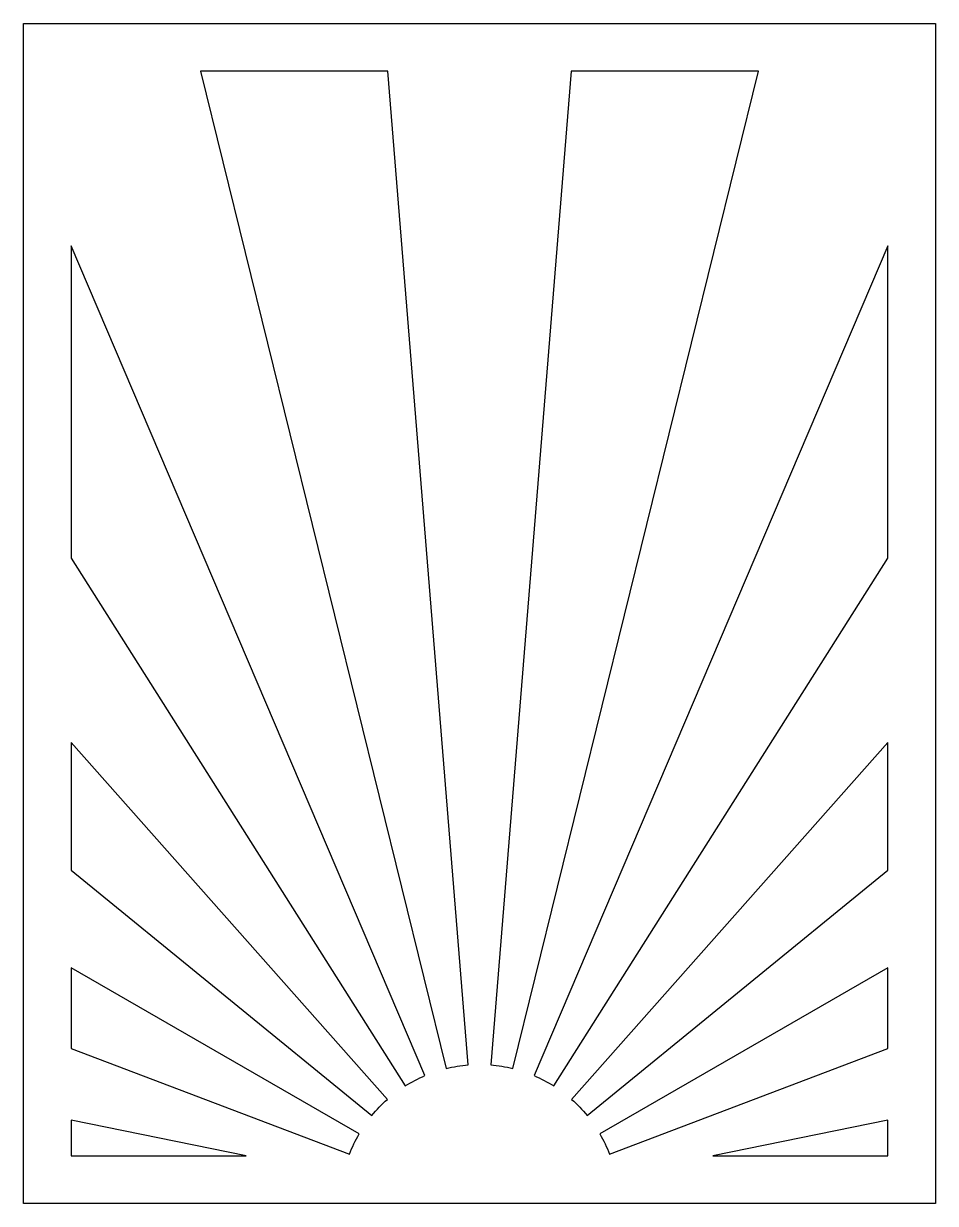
# Model space of a CAD drawing. Header units: centimetres. Extents: x -4 to 4, y -5.2 to 5.2.
import ezdxf

# ---------------------------------------------------------------- set-up
doc = ezdxf.new("R2010")
doc.units = ezdxf.units.CM
doc.header["$MEASUREMENT"] = 0
doc.layers.add('Layer 1', color=7, linetype='Continuous')

msp = doc.modelspace()

# ---------------------------------------------------------------- linework, layer by layer
at = {"layer": 'Layer 1', "color": 41}
for points, knots in [([(-4.04813, 5.23875), (-4.04813, 5.23875), (-4.04813, -5.23875), (-4.04813, -5.23875), (-4.04813, -5.23875), (-4.04813, -5.23875), (4.04813, -5.23875), (4.04813, -5.23875), (4.04813, -5.23875), (4.04813, -5.23875), (4.04813, 5.23875), (4.04813, 5.23875), (4.04813, 5.23875), (4.04813, 5.23875), (-4.04813, 5.23875), (-4.04813, 5.23875)], [0, 0, 0, 0, 0.2, 0.2, 0.2, 0.2, 0.4, 0.4, 0.4, 0.4, 0.6, 0.6, 0.6, 0.6, 1, 1, 1, 1]), ([(-0.81254, 4.81542), (-0.81254, 4.81542), (-0.09933, -4.00896), (-0.09933, -4.00896), (-0.09933, -4.00896), (-0.16627, -4.01428), (-0.23173, -4.02484), (-0.29523, -4.04042), (-0.29523, -4.04042), (-0.29523, -4.04042), (-2.4778, 4.81542), (-2.4778, 4.81542), (-2.4778, 4.81542), (-2.4778, 4.81542), (-0.81254, 4.81542), (-0.81254, 4.81542)], [0, 0, 0, 0, 0.2, 0.2, 0.2, 0.2, 0.4, 0.4, 0.4, 0.4, 0.6, 0.6, 0.6, 0.6, 1, 1, 1, 1]), ([(2.47809, 4.81542), (2.47809, 4.81542), (0.29528, -4.04042), (0.29528, -4.04042), (0.29528, -4.04042), (0.23178, -4.02481), (0.1663, -4.01428), (0.09936, -4.00896), (0.09936, -4.00896), (0.09936, -4.00896), (0.81283, 4.81542), (0.81283, 4.81542), (0.81283, 4.81542), (0.81283, 4.81542), (2.47809, 4.81542), (2.47809, 4.81542)], [0, 0, 0, 0, 0.2, 0.2, 0.2, 0.2, 0.4, 0.4, 0.4, 0.4, 0.6, 0.6, 0.6, 0.6, 1, 1, 1, 1]), ([(-3.62479, 3.26602), (-3.62479, 3.26602), (-0.48397, -4.10321), (-0.48397, -4.10321), (-0.48397, -4.10321), (-0.54527, -4.12938), (-0.60391, -4.16057), (-0.65965, -4.19589), (-0.65965, -4.19589), (-0.65965, -4.19589), (-3.62479, 0.4916), (-3.62479, 0.4916), (-3.62479, 0.4916), (-3.62479, 0.4916), (-3.62479, 3.26602), (-3.62479, 3.26602)], [0, 0, 0, 0, 0.2, 0.2, 0.2, 0.2, 0.4, 0.4, 0.4, 0.4, 0.6, 0.6, 0.6, 0.6, 1, 1, 1, 1]), ([(3.62479, 0.49133), (3.62479, 0.49133), (0.65966, -4.19592), (0.65966, -4.19592), (0.65966, -4.19592), (0.60394, -4.16057), (0.54533, -4.12938), (0.484, -4.10324), (0.484, -4.10324), (0.484, -4.10324), (3.62479, 3.26549), (3.62479, 3.26549), (3.62479, 3.26549), (3.62479, 3.26549), (3.62479, 0.49133), (3.62479, 0.49133)], [0, 0, 0, 0, 0.2, 0.2, 0.2, 0.2, 0.4, 0.4, 0.4, 0.4, 0.6, 0.6, 0.6, 0.6, 1, 1, 1, 1]), ([(-3.62479, -1.1467), (-3.62479, -1.1467), (-0.81812, -4.31509), (-0.81812, -4.31509), (-0.81812, -4.31509), (-0.86773, -4.35904), (-0.91385, -4.40682), (-0.95584, -4.45818), (-0.95584, -4.45818), (-0.95584, -4.45818), (-3.62479, -2.27886), (-3.62479, -2.27886), (-3.62479, -2.27886), (-3.62479, -2.27886), (-3.62479, -1.1467), (-3.62479, -1.1467)], [0, 0, 0, 0, 0.2, 0.2, 0.2, 0.2, 0.4, 0.4, 0.4, 0.4, 0.6, 0.6, 0.6, 0.6, 1, 1, 1, 1]), ([(3.62479, -2.27912), (3.62479, -2.27912), (0.95594, -4.45831), (0.95594, -4.45831), (0.95594, -4.45831), (0.91395, -4.40693), (0.86778, -4.35909), (0.81814, -4.31509), (0.81814, -4.31509), (0.81814, -4.31509), (3.62479, -1.14697), (3.62479, -1.14697), (3.62479, -1.14697), (3.62479, -1.14697), (3.62479, -2.27912), (3.62479, -2.27912)], [0, 0, 0, 0, 0.2, 0.2, 0.2, 0.2, 0.4, 0.4, 0.4, 0.4, 0.6, 0.6, 0.6, 0.6, 1, 1, 1, 1]), ([(-3.62479, -3.8645), (-3.62479, -3.8645), (-3.62479, -3.14642), (-3.62479, -3.14642), (-3.62479, -3.14642), (-3.62479, -3.14642), (-1.06876, -4.62187), (-1.06876, -4.62187), (-1.06876, -4.62187), (-1.10178, -4.67891), (-1.13041, -4.73882), (-1.15409, -4.80118), (-1.15409, -4.80118), (-1.15409, -4.80118), (-3.62479, -3.8645), (-3.62479, -3.8645)], [0, 0, 0, 0, 0.2, 0.2, 0.2, 0.2, 0.4, 0.4, 0.4, 0.4, 0.6, 0.6, 0.6, 0.6, 1, 1, 1, 1]), ([(3.62479, -3.8645), (3.62479, -3.8645), (1.15406, -4.8012), (1.15406, -4.8012), (1.15406, -4.8012), (1.13038, -4.73881), (1.10175, -4.67894), (1.06873, -4.62187), (1.06873, -4.62187), (1.06873, -4.62187), (3.62479, -3.14643), (3.62479, -3.14643), (3.62479, -3.14643), (3.62479, -3.14643), (3.62479, -3.8645), (3.62479, -3.8645)], [0, 0, 0, 0, 0.2, 0.2, 0.2, 0.2, 0.4, 0.4, 0.4, 0.4, 0.6, 0.6, 0.6, 0.6, 1, 1, 1, 1]), ([(-3.62479, -4.81542), (-3.62479, -4.81542), (-3.62479, -4.49818), (-3.62479, -4.49818), (-3.62479, -4.49818), (-3.62479, -4.49818), (-2.07219, -4.81542), (-2.07219, -4.81542), (-2.07219, -4.81542), (-2.07219, -4.81542), (-3.62479, -4.81542), (-3.62479, -4.81542)], [0, 0, 0, 0, 0.25, 0.25, 0.25, 0.25, 0.5, 0.5, 0.5, 0.5, 1, 1, 1, 1]), ([(3.62479, -4.81542), (3.62479, -4.81542), (2.07222, -4.81542), (2.07222, -4.81542), (2.07222, -4.81542), (2.07222, -4.81542), (3.62479, -4.49818), (3.62479, -4.49818), (3.62479, -4.49818), (3.62479, -4.49818), (3.62479, -4.81542), (3.62479, -4.81542)], [0, 0, 0, 0, 0.25, 0.25, 0.25, 0.25, 0.5, 0.5, 0.5, 0.5, 1, 1, 1, 1])]:
    msp.add_open_spline(points, degree=3, knots=knots, dxfattribs=at)

doc.saveas('drawing.dxf')
